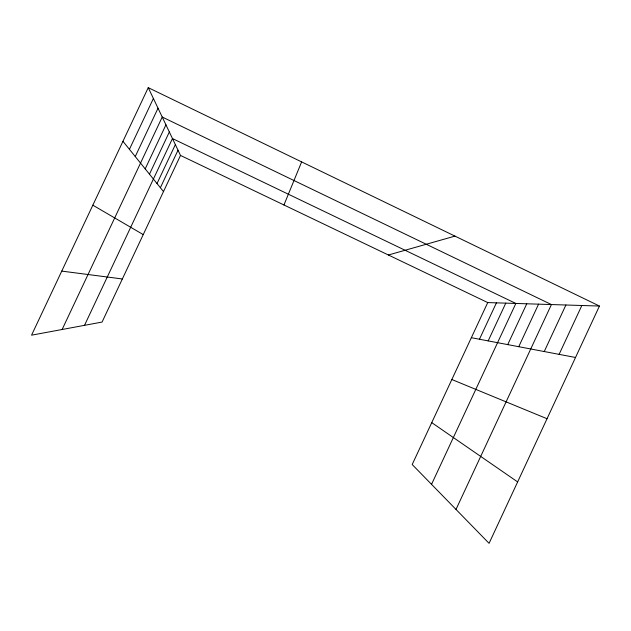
<?xml version="1.0" encoding="UTF-8"?>
<svg xmlns="http://www.w3.org/2000/svg" width="631" height="631" viewBox="0 0 631 631"><rect width="100%" height="100%" fill="white"/><g stroke="black" fill="none" stroke-linecap="round" stroke-linejoin="round"><path stroke-width="0.95" d="M283.95 204.98L301.618 161.899M479.457 339.241L496.431 302.848M488.173 340.898L505.778 303.14M431.541 484.348L515.858 303.456L172.468 138.552L84.515 325.328M507.726 344.613L526.751 303.795M518.745 346.703L538.566 304.158M456 509.438L551.423 304.56L162.23 117.035L62.13 329.492M544.245 351.538L565.904 305.002M559.105 354.362L581.837 305.499M599.45 306.043L489.072 543.338L412.201 464.519L487.731 302.58L599.45 306.043L148.246 87.662L31.55 335.179L102.064 322.07L180.505 155.431L148.246 87.662M129.426 149.326L153.396 98.475M135.255 156.551L158.026 108.216M145.193 168.879L165.937 124.835M149.468 174.18L169.345 131.982M157.024 183.55L175.355 144.617M160.377 187.715L178.021 150.225M388.388 255.003L454.967 236.112M61.759 271.109L122.351 278.965M471.349 337.703L575.527 357.477M451.851 379.515L547.038 418.724M180.505 155.431L487.731 302.58M92.836 205.185L143.237 234.598M431.738 422.628L517.641 481.918M122.958 141.305L163.492 191.572"/></g></svg>
